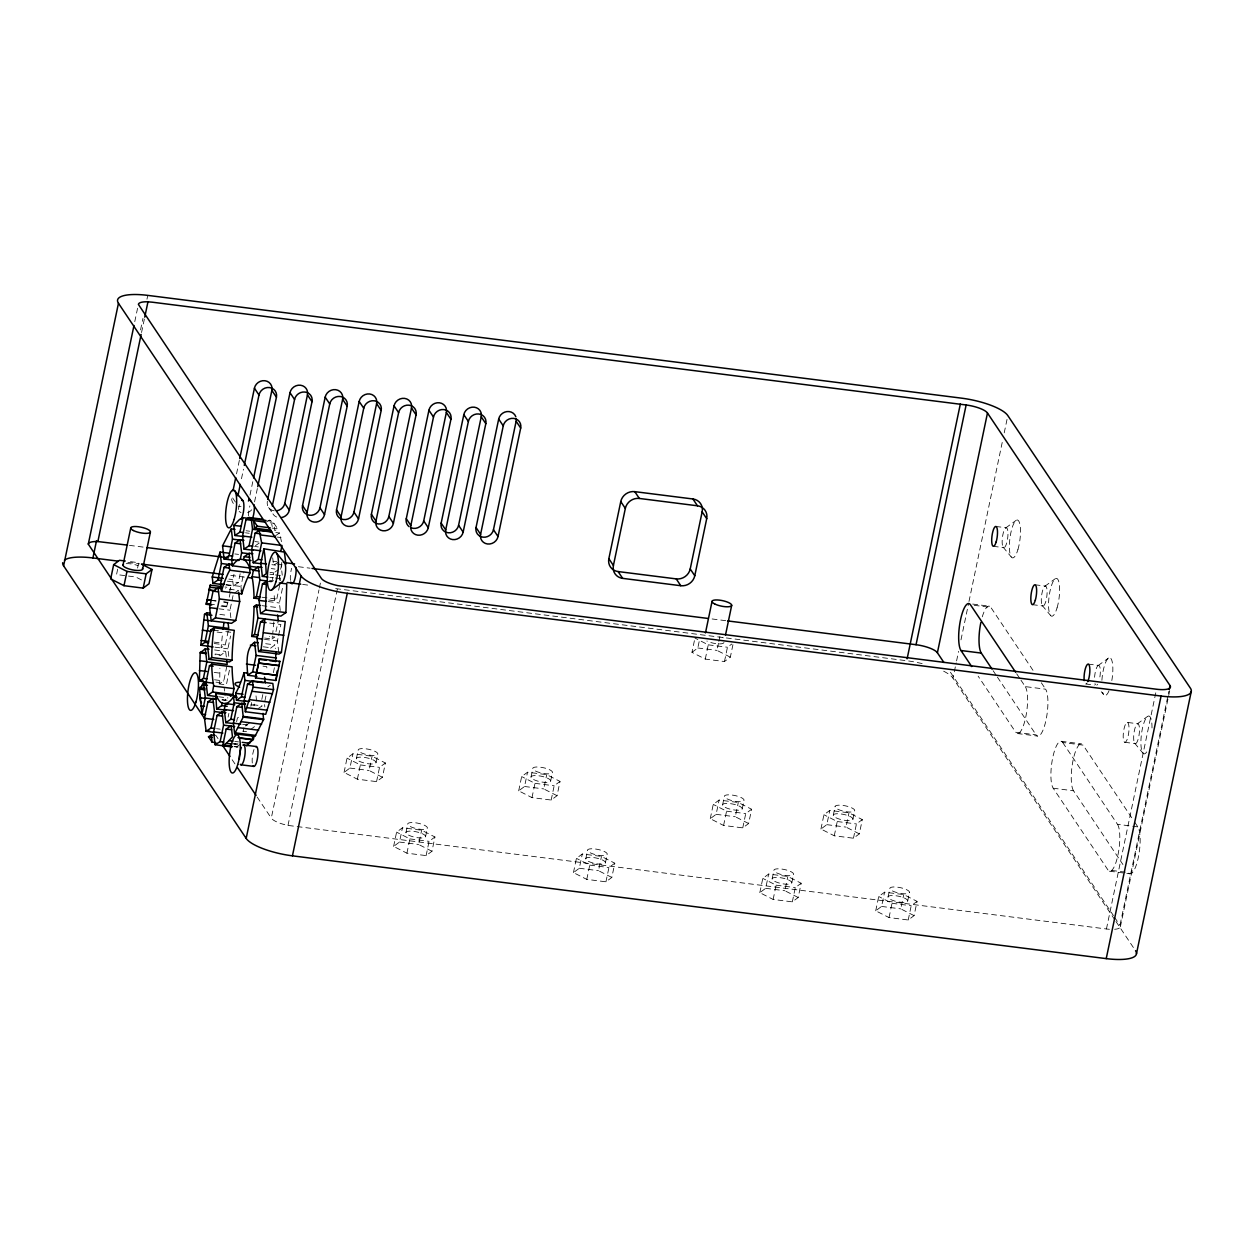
<?xml version="1.0" encoding="UTF-8"?>
<svg xmlns="http://www.w3.org/2000/svg" width="1254" height="1254" viewBox="0 0 1254 1254"><rect width="100%" height="100%" fill="white"/><g stroke="black" fill="none" stroke-linecap="round" stroke-linejoin="round"><path stroke-width="0.75" stroke-dasharray="5 3.75" d="M226.817 666.297L223.761 680.938L219.701 683.681L219.905 668.21M217.067 632.079L222.616 632.768L221.112 647.754L225.297 644.917L228.73 628.442M264.625 638.051L272.024 638.991L272.4 636.06M270.613 648.208L274.908 644.869L275.347 648.616M221.017 606.168L226.566 606.858L227.382 602.328L223.682 601.873M134.774 321.651L137.579 308.233M140.558 329.88L142.956 318.375M146.969 299.204L147.768 295.38M141.545 332.514L144.351 319.08M117.657 569.206L116.544 574.551L135.714 576.981L142.376 580.367M137.579 568.062L138.708 562.701L127.187 561.259M236.536 473.824L239.718 458.603M241.489 478.73L243.48 469.215M250.001 495.048L252.775 481.724M226.566 606.858L228.902 598.989M229.278 597.155L230.422 591.669M226.316 656.971L225.657 651.359L220.532 655.45L214.983 654.745M230.861 617.705L229.968 610.212L233.04 595.556M254.562 501.866L257.352 488.543M225.939 585.007L233.338 585.947L238.323 582.577L240.235 573.423M228.777 656.297L227.899 648.82L230.579 635.997M241.364 590.164L240.925 586.464L243.981 571.824M229.419 670.185L226.363 684.841L218.964 683.9M228.118 717.1L228.886 713.401M236.63 721.661L237.398 717.993L239.89 716.316M243.151 731.395L243.919 727.728M250.863 706.268L251.631 702.553M281.915 562.215L281.162 565.836L282.26 575.194M268.826 600.023L274.375 600.729L276.773 599.098L279.83 584.458M280.269 610.479L279.391 602.986L282.824 586.511M261.804 699.434L262.948 693.948M275.974 631.593L278.278 620.605M265.942 696.001L264.406 703.322L264.845 706.99M278.749 652.205L277.432 640.982L278.2 637.314M278.592 635.48L280.88 624.508L267.933 622.862M273.388 672.63L274.532 667.144M1109.414 929.277A18.23 5.11 11.8 0 1 1106.436 928.979L287.997 825.414A18.23 5.11 11.8 0 1 271.287 818.141L318.971 589.913M319.362 588.001L320.569 582.232M287.997 825.414L337.671 587.593M344.051 772.433L347.029 758.153L352.891 753.795L372.077 756.225L385.401 762.996L382.423 777.276L376.561 781.618L357.374 779.204L344.051 772.433L349.913 768.075L352.891 753.795M356.402 758.576L358.189 750.017M357.374 779.204L360.353 764.924L347.029 758.153M382.423 777.276L369.099 770.489L372.077 756.225M376.043 762.573L377.83 754.015M376.561 781.618L379.539 767.354L385.401 762.996M393.615 846.403L396.593 832.139L402.456 827.781L421.642 830.211L434.95 836.982L431.972 851.262L426.109 855.604L406.923 853.19L393.615 846.403L399.477 842.061L402.456 827.781M405.951 832.562L407.738 824.003M406.923 853.19L409.901 838.91L396.593 832.139M431.972 851.262L418.648 844.475L421.642 830.211M425.592 836.559L427.379 828.001M426.109 855.604L429.087 841.34L434.95 836.982M518.686 790.835L521.664 776.571L527.526 772.213L546.713 774.643L560.021 781.414L557.042 795.694L551.18 800.036L531.994 797.622L518.686 790.835L524.548 786.493L527.526 772.213M531.022 776.994L532.809 768.436M531.994 797.622L534.988 783.342L521.664 776.571M557.042 795.694L543.734 788.907L546.713 774.643M550.663 780.991L552.45 772.433M551.18 800.036L554.158 785.772L560.021 781.414M573.454 872.612L576.432 858.347L582.295 853.99L601.481 856.419L614.805 863.191L611.811 877.455L605.948 881.813L586.778 879.383L573.454 872.612L579.317 868.254L582.295 853.99M585.79 858.771L587.577 850.196M586.778 879.383L589.756 865.119L576.432 858.347M611.811 877.455L598.503 870.684L601.481 856.419M605.431 862.768L607.218 854.209M605.948 881.813L608.927 867.549L614.805 863.191M732.932 644.681L730.33 657.174L724.467 661.532L705.281 659.102L691.957 652.331L694.575 639.838M691.957 652.331L697.82 647.973L699.309 640.841M705.281 659.102L708.259 644.838L694.935 638.051M730.33 657.174L717.006 650.403L718.495 643.255M718.871 641.484L719.984 636.123L723.323 637.816M724.467 661.532L727.445 647.252L731.834 643.992M710.266 818.674L713.244 804.41L719.106 800.052L738.292 802.482L751.616 809.253L748.622 823.533L742.76 827.875L723.574 825.461L710.266 818.674L716.128 814.332L719.106 800.052M722.602 804.833L724.389 796.274M723.574 825.461L726.568 811.181L713.244 804.41M748.622 823.533L735.314 816.746L738.292 802.482M742.243 808.83L744.03 800.271M742.76 827.875L745.738 813.611L751.616 809.253M759.814 892.66L762.793 878.396L768.655 874.038L787.841 876.468L801.165 883.239L798.187 897.503L792.324 901.861L773.138 899.447L759.814 892.66L765.677 888.318L768.655 874.038M772.166 878.819L773.953 870.26M773.138 899.447L776.116 885.167L762.793 878.396M798.187 897.503L784.863 890.732L787.841 876.468M791.807 882.816L793.594 874.257M792.324 901.861L795.302 887.597L801.165 883.239M820.947 829.019L823.925 814.755L829.803 810.397L848.974 812.827L862.297 819.599L859.319 833.863L853.457 838.221L834.271 835.791L820.947 829.019L826.809 824.662L829.803 810.397M833.299 815.178L835.086 806.604M834.271 835.791L837.249 821.527L823.925 814.755M859.319 833.863L845.995 827.091L848.974 812.827M852.939 819.175L854.726 810.617M853.457 838.221L856.435 823.956L862.297 819.599M875.715 910.796L878.709 896.516L884.572 892.174L903.742 894.588L917.066 901.375L914.088 915.639L908.225 919.997L889.039 917.567L875.715 910.796L881.578 906.438L884.572 892.174M888.067 896.939L889.854 888.381M889.039 917.567L892.017 903.303L878.709 896.516M914.088 915.639L900.764 908.868L903.742 894.588M1114.884 919.919L952.977 678.163L956.175 662.833M956.583 660.921L958.573 651.328M960.987 639.838L968.59 603.425M968.981 601.497L1002.62 440.515M1004.219 432.849L1007.025 419.432M907.708 900.952L909.495 892.378M908.225 919.997L911.203 905.717L917.066 901.375M1106.436 928.979L1156.125 691.158M1114.634 929.292A18.23 5.11 11.8 0 0 1119.963 925.342L1168.853 691.346M1120.386 926.769L1170.468 687.035M229.404 592.593L230.564 587.703L225.015 587.013M233.338 585.947L232.586 579.567L233.981 574.316M250.487 729.593L256.349 725.235M1005.692 527.95L1016.148 520.332M1044.833 586.276L1055.272 578.705M1137.206 723.919L1147.645 716.363M1098.065 665.592L1108.505 658.052M266.35 522.103L269.344 520.081L270.958 520.708L272.243 526.523M273.936 523.247L277.667 528.78L274.814 530.708L273.936 523.247L270.237 522.793M255.44 545.631L259.186 543.092M275.472 535.724L279.517 532.997L281.617 542.292M278.545 561.933L273.576 565.319L272.698 557.826M234.67 592.891L238.401 590.368L225.454 588.722M274.94 572.043L278.686 569.52M272.024 638.991L274.83 637.079L269.281 636.389M267.854 686.847L270.347 685.17M258.434 708.4L262.164 705.877L251.066 704.466M249.891 722.665L246.16 725.204L242.461 724.734M240.47 744.218L235.721 747.431L235.031 743.638M995.942 526.461L1006.398 527.777A10.032 2.649 -82.8 0 1 1006.633 543.248A10.032 2.649 -82.8 0 1 1002.15 542.104A10.032 2.649 -82.8 0 1 1006.398 527.777M993.262 546.305L1003.717 547.637M1035.083 584.787L1045.538 586.104A10.032 2.649 -82.8 0 1 1045.773 601.575A10.032 2.649 -82.8 0 1 1041.29 600.431A10.032 2.649 -82.8 0 1 1045.538 586.104M1032.403 604.647L1042.858 605.964M972.696 604.067L989.343 606.168M974.201 605.306L990.848 607.406L1033.813 671.548M267.917 520.755L271.616 521.225M272.118 528.075L277.667 528.78M275.817 532.527L279.517 532.997M246.082 530.755L249.781 531.226M245.502 532.809L249.201 533.279M277.369 537.088L281.068 537.558M254.875 541.556L258.575 542.026M254.625 546.446L258.324 546.916M234.859 553.939L238.558 554.409M272.996 561.243L276.695 561.714M1088.315 664.103L1098.77 665.435A10.032 2.649 -82.8 0 1 1099.586 678.571M129.444 545.365L144.978 547.324M277.056 564.018L282.871 564.739M298.421 566.714L310.067 568.187M712.115 618.959L725.705 620.683M271.914 564.661L275.614 565.131M271.287 568.579L274.987 569.05M270.002 572.42L273.701 572.89L272.463 579.63M269.908 574.222L273.607 574.693M275.457 574.928L282.855 575.852M269.751 577.31L273.45 577.765M275.3 578L280.849 578.705M127.877 562.372L139.523 563.83M230.814 575.367L244.405 577.091M269.657 580.273L273.544 580.759M302.669 584.442L308.5 585.179M335.696 588.612L906.72 660.733A39.485 11.082 11.8 0 1 923.477 663.946M1085.619 683.963L1094.35 685.076M269.124 581.213L272.823 581.684M266.397 581.292L271.946 581.997M228.886 579.097L232.586 579.567M227.225 581.166L238.323 582.577M708.259 644.838L727.445 647.252M226.128 584.599L240.925 586.464M1020.975 680.201L1025.27 686.612L1045.617 689.183A24.296 6.427 -82.8 0 1 1046.071 719.812A24.296 6.427 -82.8 0 1 1036.086 734.844L1015.74 732.273L978.151 676.157M697.82 647.973L717.006 650.403M261.976 597.233L276.773 599.098M268.293 601.591L279.391 602.986M261.929 605.635L276.726 607.5M212.584 600.462L216.284 600.932M210.703 600.384L216.252 601.074M223.651 602.014L227.35 602.484M210.719 604.209L214.418 604.679M221.817 605.619L227.366 606.309M1127.456 722.445A10.032 2.649 -82.8 0 1 1127.675 737.901A10.032 2.649 -82.8 0 1 1123.192 736.756A10.032 2.649 -82.8 0 1 1127.456 722.445L1137.911 723.762A10.032 2.649 -82.8 0 1 1138.146 739.233A10.032 2.649 -82.8 0 1 1133.663 738.073A10.032 2.649 -82.8 0 1 1137.911 723.762M218.886 608.801L229.968 610.212M219.795 614.397L227.193 615.338M1124.76 742.29L1135.231 743.622M214.7 630.229L218.4 630.699M225.798 631.64L231.347 632.329M1017.245 733.512L1037.591 736.082M264.484 639.336L277.432 640.982M1061.229 741.302L1081.575 743.873M1134.635 822.075L1137.848 826.888A24.296 6.427 -82.8 0 1 1138.303 857.517A24.296 6.427 -82.8 0 1 1128.318 872.549L1107.972 869.978L1053.203 788.217A24.296 6.427 -82.8 0 1 1052.749 757.588A24.296 6.427 -82.8 0 1 1062.734 742.54L1083.08 745.111L1133.553 820.477M265.66 643.71L274.908 644.869M263.293 646.798L270.692 647.722M214.105 642.111L221.503 643.051M214.199 643.521L225.297 644.917M214.951 647.174L227.899 648.82M214.559 649.948L225.657 651.359M215.124 654.024L220.673 654.729M263.011 666.172L266.71 666.642L267.149 670.373M214.183 672.41L219.732 673.116M214.512 679.778L223.761 680.938M215.986 682.145L219.685 682.599M1053.203 788.217L1073.549 790.788L1122.941 864.539M218.651 696.769L227.899 697.945M222.146 699.591L227.695 700.296M221.958 700.014L225.657 700.469L224.779 692.992M250.878 704.889L254.578 705.344L254.233 702.35M1062.734 742.54L1117.502 824.317L1137.848 826.888M242.649 724.326L248.198 725.016M242.821 731.16L246.521 731.631M216.55 728.715L220.249 729.185M234.827 741.412L238.526 741.882M233.072 743.277L238.621 743.983M233.699 744.28L237.398 744.751M534.988 783.342L554.158 785.772M837.249 821.527L856.435 823.956M234.467 746.475L238.166 746.945M233.902 746.647L237.586 747.118M360.353 764.924L379.539 767.354M726.568 811.181L745.738 813.611M524.548 786.493L543.734 788.907M826.809 824.662L845.995 827.091M349.913 768.075L369.099 770.489M716.128 814.332L735.314 816.746M1109.476 871.216L1129.823 873.787M409.901 838.91L429.087 841.34M776.116 885.167L795.302 887.597M589.756 865.119L608.927 867.549M892.017 903.303L911.203 905.717M399.477 842.061L418.648 844.475M765.677 888.318L784.863 890.732M579.317 868.254L598.503 870.684M881.578 906.438L900.764 908.868M1101.263 691.738L1103.583 694.512M1134.604 743.105L1142.707 752.855M1042.231 605.447L1050.335 615.197M1003.09 547.12L1011.194 556.917M1041.322 682.772L1045.617 689.183M1016.68 673.79L1019.91 678.602M993.121 670.718L996.35 675.53M997.416 677.129L1036.086 734.844M950.438 672.238L1113.442 915.608M1114.524 917.223L1119.963 925.342M1115.982 921.533L1135.544 950.736M268.638 507.525L273.2 514.344M235.423 502.102L231.771 496.647A9.107 8.402 -33.8 0 0 234.576 504.61M215.86 735.393L218.039 738.637M232.162 759.736L235.423 764.595M257.164 797.058L271.287 818.141M279.344 575.131L280.003 580.743M256.004 695.892L256.615 701.08M230.564 587.703L230.814 589.835M224.121 687.364L224.56 691.111M274.375 600.729L274.297 597.061A72.904 19.28 -82.8 0 0 274.015 592.296M943.666 671.203A39.485 11.082 11.8 0 1 952.977 678.163M274.281 510.801A9.107 8.402 -33.8 0 1 267.353 501.145M241.019 506.302A9.107 8.402 -33.8 0 1 238.699 506.318M723.95 642.487A10.032 2.806 11.8 0 1 717.507 643.819A10.032 2.806 11.8 0 1 706.895 641.029M246.756 724.028A10.032 2.806 11.8 0 1 245.47 725.941M126.184 563.673A10.032 2.806 11.8 0 1 138.097 565.648M248.543 515.849A10.032 2.649 -82.8 0 1 249.891 505.926M290.442 580.367A10.032 2.649 -82.8 0 1 291.649 568.281M280.3 580.759A10.032 2.649 -82.8 0 1 279.846 576.887M280.614 569.285A10.032 2.649 -82.8 0 1 281.884 565.005M252.289 763.028A10.032 2.649 -82.8 0 1 254.186 748.983M273.827 621.827A72.904 19.28 -82.8 0 1 272.761 633.145M1146.705 751.93A19.061 5.047 -82.8 0 1 1140.905 742.274A19.061 5.047 -82.8 0 1 1146.846 717.1A19.061 5.047 -82.8 0 1 1151.956 729.671M1101.905 680.279A19.045 5.047 -82.8 0 1 1109.868 657.739A19.045 5.047 -82.8 0 1 1111.405 682.709M1108.991 690.844A19.045 5.047 -82.8 0 1 1102.642 692.318M1087.093 682.975A10.032 2.649 -82.8 0 1 1086.34 683.806M1094.585 677.285A10.032 2.649 -82.8 0 1 1098.77 665.435M1097.563 684.292A10.032 2.649 -82.8 0 1 1096.811 685.123M1095.463 684.778A10.032 2.649 -82.8 0 1 1094.977 683.634M276.648 517.04A9.107 8.402 -33.8 0 1 271.742 510.221M251.709 509.798A9.107 8.402 -33.8 0 1 245.58 513.121M241.066 512.557A9.107 8.402 -33.8 0 1 239.138 511.428M238.401 509.485A10.032 2.649 -82.8 0 1 239.42 504.61M1117.502 824.317A24.296 6.427 -82.8 0 1 1117.957 854.946A24.296 6.427 -82.8 0 1 1107.972 869.978M1025.27 686.612A24.296 6.427 -82.8 0 1 1025.725 717.241A24.296 6.427 -82.8 0 1 1015.74 732.273M982.274 616.811A24.296 6.427 -82.8 0 1 990.848 607.406M1073.549 790.788A24.296 6.427 -82.8 0 1 1073.095 760.159A24.296 6.427 -82.8 0 1 1083.08 745.111M535.411 770.991A10.032 2.806 11.8 0 0 552.011 773.091A10.032 2.806 11.8 0 0 540.49 767.213A10.032 2.806 11.8 0 0 535.411 770.991M892.44 890.936A10.032 2.806 11.8 0 0 909.056 893.036A10.032 2.806 11.8 0 0 897.519 887.174A10.032 2.806 11.8 0 0 892.44 890.936M590.179 852.767A10.032 2.806 11.8 0 0 606.779 854.867A10.032 2.806 11.8 0 0 595.258 848.989A10.032 2.806 11.8 0 0 590.179 852.767M837.672 809.175A10.032 2.806 11.8 0 0 854.287 811.26A10.032 2.806 11.8 0 0 842.751 805.397A10.032 2.806 11.8 0 0 837.672 809.175M533.608 779.549A10.032 2.806 11.8 0 0 550.224 781.65A10.032 2.806 11.8 0 0 538.687 775.787A10.032 2.806 11.8 0 0 533.608 779.549M890.654 899.51A10.032 2.806 11.8 0 0 907.269 901.595A10.032 2.806 11.8 0 0 895.732 895.732A10.032 2.806 11.8 0 0 890.654 899.51M588.392 861.326A10.032 2.806 11.8 0 0 604.992 863.426A10.032 2.806 11.8 0 0 593.471 857.548A10.032 2.806 11.8 0 0 588.392 861.326M835.885 817.733A10.032 2.806 11.8 0 0 852.501 819.834A10.032 2.806 11.8 0 0 840.964 813.956A10.032 2.806 11.8 0 0 835.885 817.733M360.776 752.572A10.032 2.806 11.8 0 0 377.391 754.673A10.032 2.806 11.8 0 0 365.854 748.81A10.032 2.806 11.8 0 0 360.776 752.572M358.989 761.131A10.032 2.806 11.8 0 0 375.604 763.231A10.032 2.806 11.8 0 0 364.068 757.369A10.032 2.806 11.8 0 0 358.989 761.131M410.324 826.558A10.032 2.806 11.8 0 0 426.94 828.659A10.032 2.806 11.8 0 0 415.403 822.781A10.032 2.806 11.8 0 0 410.324 826.558M408.538 835.117A10.032 2.806 11.8 0 0 425.153 837.217A10.032 2.806 11.8 0 0 413.616 831.355A10.032 2.806 11.8 0 0 408.538 835.117M776.539 872.815A10.032 2.806 11.8 0 0 793.155 874.916A10.032 2.806 11.8 0 0 781.618 869.038A10.032 2.806 11.8 0 0 776.539 872.815M774.753 881.374A10.032 2.806 11.8 0 0 791.368 883.474A10.032 2.806 11.8 0 0 779.831 877.612A10.032 2.806 11.8 0 0 774.753 881.374M726.991 798.829A10.032 2.806 11.8 0 0 743.591 800.93A10.032 2.806 11.8 0 0 732.07 795.052A10.032 2.806 11.8 0 0 726.991 798.829M725.204 807.388A10.032 2.806 11.8 0 0 741.804 809.488A10.032 2.806 11.8 0 0 730.283 803.626A10.032 2.806 11.8 0 0 725.204 807.388M1057.075 607.814A19.076 5.047 -82.8 0 0 1056.636 578.392A19.076 5.047 -82.8 0 0 1048.548 605.635A19.076 5.047 -82.8 0 0 1057.075 607.814M1017.934 549.518A19.123 5.063 -82.8 0 0 1017.511 520.018A19.123 5.063 -82.8 0 0 1009.392 547.34A19.123 5.063 -82.8 0 0 1017.934 549.518"/><path stroke-width="1.5" d="M206.753 682.051L199.355 681.11L200.185 652.879L205.311 648.788L209.01 649.258M209.089 659.353L211.738 657.551L211.769 654.51A72.904 19.28 -82.8 0 1 213.384 632.173L213.948 627.768L234.294 630.339L233.714 634.743A72.904 19.28 -82.8 0 0 232.115 657.065L232.084 660.121L229.435 661.924L209.089 659.353L207.553 646.249L211.001 629.774L213.948 627.768M260.08 605.4L256.38 604.93L254.045 606.513L254.029 608.253A72.904 19.28 -82.8 0 1 252.43 630.574L251.678 636.421L257.227 637.126M260.581 613.535L265.582 610.024L266.397 581.292L262.478 583.941L259.045 600.415L260.581 613.535L280.927 616.09L285.928 612.595L286.743 583.862L279.344 582.938M213.102 646.939L200.765 645.183L204.512 614.35L206.847 612.767L210.547 613.237M258.637 651.516L261.051 649.87L264.892 618.99L260.534 621.937L257.086 638.411L258.637 651.516L278.968 654.086L281.398 652.441L285.238 621.545L257.932 618.034L256.38 604.93M223.071 629.351L223.98 622.501M218.055 587.797L213.07 591.167L209.637 607.641L211.174 620.746L215.406 617.877L219.372 598.942L218.055 587.797L221.754 588.251M203.634 619.931L231.52 623.316L235.752 620.448L239.702 601.512L238.621 592.217M258.261 642.769L254.562 642.299C244.891 648.694 247.132 665.137 247.681 675.263L256.929 676.423M211.769 604.992L206.22 604.287L207.035 599.757L210.735 600.227M255.518 677.912L259.531 658.758L279.877 661.328L277.087 675.31L275.864 680.467L255.518 677.912L259.531 658.758M1135.544 950.736A39.485 11.082 11.8 0 1 1106.232 958.62L292.433 855.839A39.485 11.082 11.8 0 1 246.176 838.409L63.609 565.836L118.456 303.264A39.485 11.082 11.8 0 1 147.768 295.38L961.567 398.161A39.485 11.082 11.8 0 1 1007.824 415.591L1190.391 688.164A39.485 11.082 11.8 0 1 1161.079 696.048L347.28 593.267A39.485 11.082 11.8 0 1 301.023 575.837L118.456 303.264M204.998 719.169L88.297 544.126L133.974 325.491M64.424 560.146A39.485 11.082 11.8 0 1 92.921 557.952L96.511 540.693M88.297 544.126A18.23 5.11 11.8 0 1 97.875 541.556L141.138 334.426M144.743 317.168L147.956 301.822L152.33 302.198L966.129 404.979A18.23 5.11 11.8 0 1 987.478 413.021L1170.045 685.593L1169.245 689.434M125.275 561.008L119.522 560.287L113.659 564.629L110.681 578.909L123.989 585.681L143.175 588.11L149.038 583.753L152.016 569.488L142.031 564.394M123.017 565.052L130.761 527.95M123.989 585.681L126.967 571.416L113.659 564.629M142.658 569.065L150.417 531.962M143.175 588.11L146.154 573.83L152.016 569.488M221.315 586.543L210.217 585.132L209.026 590.164L214.575 590.869M206.22 604.287L210.217 585.132M232.962 490.941L235.736 477.617M239.718 458.603L254.421 388.191A9.107 8.402 -33.8 0 1 264.923 380.73A9.107 8.402 -33.8 0 1 271.867 390.402L276.429 397.22L257.744 486.646M200.765 645.183L204.951 642.346L208.383 625.871L206.847 612.767M220.061 552.073L212.239 576.997L212.992 583.376L217.977 580.006L221.409 563.516L220.061 552.073L229.31 553.233M237.915 495.847L240.298 484.436M244.279 465.406L258.982 395.01A9.107 8.402 -33.8 0 1 269.5 387.549A9.107 8.402 -33.8 0 1 276.429 397.22M249.53 568.156L250.079 572.78L248.464 575.868A72.904 19.28 -82.8 0 0 242.32 592.06L241.787 593.879L221.441 591.308L220.579 583.894L224.027 567.419L228.996 564.049L232.695 564.519M199.355 681.11L203.414 678.367L206.847 661.893L205.311 648.788M231.285 528.89L222.554 545.819L224.058 559.018L229.043 555.647L232.492 539.157L231.285 528.89L234.984 529.36M216.801 696.534L207.553 695.374L206.017 682.27L209.465 665.78L211.754 664.228L232.1 666.799L232.194 670.827A72.904 19.28 -82.8 0 0 234.028 688.258L232.883 694.575L230.391 696.252M250.878 568.125L232.398 565.789L231.661 559.535L235.094 543.06L240.078 539.69L243.778 540.16M205.625 714.592L201.925 714.122L205.311 697.898L203.775 684.794L207.474 685.264M242.978 517.651L239.467 519.548L233.777 525.363L234.968 535.489L239.953 532.119L242.978 517.651L250.361 518.592M253.574 477.931L271.867 390.402M213.541 732.242L206.142 731.301L204.48 718.276L207.929 701.801L212.898 698.431L216.597 698.901M253.339 550.287L244.091 549.111L242.555 536.007L246.003 519.532L248.997 517.51L261.945 519.14M207.553 695.374L212.537 692.004L213.682 685.687A72.904 19.28 -82.8 0 1 211.848 668.257L211.754 664.228M232.398 565.789L232.523 565.585A72.904 19.28 -82.8 0 1 239.091 559.488L240.282 559.221L241.614 552.795L240.078 539.69M236.316 697.02L236.003 696.001L215.657 693.431L216.676 708.996L225.924 710.172M252.9 553.782L249.201 553.312L244.232 556.682L243.621 559.582L245.047 560.428A72.904 19.28 -82.8 0 1 249.828 568.297L250.142 569.316L255.691 570.021M206.142 731.301L211.001 728.01L214.45 711.535L212.898 698.431M244.091 549.111L249.076 545.741L252.524 529.266L251.27 518.654L248.997 517.51M223.823 742.102L220.124 741.647L215.108 744.735L213.603 731.913L217.052 715.423L222.036 712.053L225.736 712.523M260.628 563.673L253.23 562.748L251.693 549.628L255.126 533.154L259.17 530.426L272.118 532.057M216.676 708.996L221.66 705.626L222.177 703.165L220.751 702.334A72.904 19.28 -82.8 0 1 215.97 694.45L215.657 693.431M250.142 569.316L249.201 553.312M267.745 499.249L290.003 392.69A9.107 8.402 -33.8 0 1 300.521 385.229A9.107 8.402 -33.8 0 1 307.449 394.9L312.011 401.703L289.345 510.159A9.107 8.402 -33.8 0 1 281.162 517.62M233.213 723.558L225.814 722.633L224.278 709.529L225.516 703.541L226.708 703.259A72.904 19.28 -82.8 0 0 233.275 697.161L237.225 697.24M259.578 598.848L254.029 598.158L253.951 594.506A72.904 19.28 -82.8 0 0 252.117 577.059L253.355 570.319L258.34 566.949L262.039 567.404M220.124 741.647L223.573 725.157L222.036 712.053M253.23 562.748L258.214 559.378L261.647 542.888L259.17 530.426M272.306 506.052L294.565 399.509A9.107 8.402 -33.8 0 1 305.083 392.047A9.107 8.402 -33.8 0 1 312.011 401.703M222.804 745.252L226.175 729.06L231.159 725.69L232.476 736.913L226.3 743.34L222.804 745.252L232.053 746.412M267.901 577.075L262.352 576.37L260.816 563.265L263.842 548.782L284.329 552.089A115.399 30.535 -82.8 0 1 285.802 564.394M225.814 722.633L230.799 719.263L234.232 702.773L233.526 696.769M254.029 598.158L256.427 596.528L259.876 580.053L258.34 566.949M263.042 713.354L263.559 719.655L254.985 736.349L234.655 733.778L233.401 723.15L236.849 706.676L241.818 703.306L245.518 703.776M243.997 672.693L243.825 673.257A72.904 19.28 -82.8 0 1 237.68 689.449L235.658 693.321L236.473 700.234L241.458 696.863L244.906 680.389L243.997 672.693L247.696 673.147M251.678 636.421L254.484 634.508L257.932 618.034M276.601 510.801A9.107 8.402 -33.8 0 0 284.783 503.356L307.449 394.9M244.06 700.767L247.508 684.276L252.493 680.906L272.839 683.477L273.56 689.653L265.707 714.31L245.361 711.739L244.06 700.767L249.609 701.456M234.655 733.778L243.229 717.084L241.818 703.306M247.681 675.263L252.665 671.893L256.114 655.419L254.562 642.299M280.849 550.961L281.993 545.459L261.647 542.888M254.107 735.941L253.371 739.515L247.493 743.857M302.527 505.581L325.178 397.142A9.107 8.402 -33.8 0 1 335.696 389.68A9.107 8.402 -33.8 0 1 342.624 399.336L347.186 406.155L324.52 514.61A9.107 8.402 -33.8 0 1 314.017 522.072A9.107 8.402 -33.8 0 1 307.089 512.4L302.527 505.581A9.107 8.402 -33.8 0 0 309.456 515.253A9.107 8.402 -33.8 0 0 319.958 507.792L342.624 399.336M275.692 661.642L275.786 652.362M307.089 512.4L329.739 403.945A9.107 8.402 -33.8 0 1 340.257 396.483A9.107 8.402 -33.8 0 1 347.186 406.155M277.15 671.031L275.864 680.467M246.176 838.409L301.023 575.837M336.527 509.876L359.177 401.437A9.107 8.402 -33.8 0 1 369.679 393.975A9.107 8.402 -33.8 0 1 376.608 403.631L381.185 410.45L358.519 518.905A9.107 8.402 -33.8 0 1 348.016 526.366A9.107 8.402 -33.8 0 1 341.088 516.695L336.527 509.876A9.107 8.402 -33.8 0 0 343.455 519.548A9.107 8.402 -33.8 0 0 353.957 512.087L376.608 403.631M341.088 516.695L363.738 408.24A9.107 8.402 -33.8 0 1 374.241 400.778A9.107 8.402 -33.8 0 1 381.185 410.45M292.433 855.839L347.28 593.267M371.403 514.281L394.054 405.841A9.107 8.402 -33.8 0 1 404.556 398.38A9.107 8.402 -33.8 0 1 411.484 408.036L416.062 414.855L393.395 523.31A9.107 8.402 -33.8 0 1 382.893 530.771A9.107 8.402 -33.8 0 1 375.965 521.1L371.403 514.281A9.107 8.402 -33.8 0 0 378.332 523.953A9.107 8.402 -33.8 0 0 388.834 516.491L411.484 408.036M375.965 521.1L398.615 412.644A9.107 8.402 -33.8 0 1 409.117 405.183A9.107 8.402 -33.8 0 1 416.062 414.855M406.28 518.686L428.931 410.246A9.107 8.402 -33.8 0 1 439.433 402.785A9.107 8.402 -33.8 0 1 446.361 412.441L450.938 419.259L428.272 527.715A9.107 8.402 -33.8 0 1 417.77 535.176A9.107 8.402 -33.8 0 1 410.842 525.504L406.28 518.686A9.107 8.402 -33.8 0 0 409.086 526.664M410.842 525.504L433.492 417.049A9.107 8.402 -33.8 0 1 444.01 409.588A9.107 8.402 -33.8 0 1 450.938 419.259M428.272 527.715L423.711 520.896L446.361 412.441M441.157 523.09L463.808 414.651A9.107 8.402 -33.8 0 1 474.31 407.189A9.107 8.402 -33.8 0 1 481.238 416.845L485.815 423.664L463.149 532.119A9.107 8.402 -33.8 0 1 452.647 539.581A9.107 8.402 -33.8 0 1 445.719 529.909L441.157 523.09A9.107 8.402 -33.8 0 0 448.086 532.762A9.107 8.402 -33.8 0 0 458.588 525.301L481.238 416.845M445.719 529.909L468.369 421.454A9.107 8.402 -33.8 0 1 478.887 413.992A9.107 8.402 -33.8 0 1 485.815 423.664M516.287 418.993A9.107 8.402 -33.8 0 1 516.131 421.25L520.692 428.069L498.026 536.524A9.107 8.402 -33.8 0 1 487.524 543.985A9.107 8.402 -33.8 0 1 480.596 534.314L476.034 527.511L498.684 419.055A9.107 8.402 -33.8 0 1 515.849 416.83M480.596 534.314L503.246 425.858A9.107 8.402 -33.8 0 1 513.764 418.397A9.107 8.402 -33.8 0 1 520.692 428.069M476.034 527.511A9.107 8.402 -33.8 0 0 482.962 537.167A9.107 8.402 -33.8 0 0 493.465 529.705L516.131 421.25M608.848 558.673L620.761 501.584A12.148 11.208 -33.8 0 1 634.775 491.646L692.913 498.982A12.148 11.208 -33.8 0 1 702.146 511.867L706.707 518.686L694.779 575.758A12.148 11.208 -33.8 0 1 680.781 585.712L622.642 578.36A12.148 11.208 -33.8 0 1 613.41 565.491L608.848 558.673A12.148 11.208 -33.8 0 0 618.081 571.558L622.642 578.36M613.41 565.491L625.338 508.403A12.148 11.208 -33.8 0 1 639.336 498.449L697.475 505.801A12.148 11.208 -33.8 0 1 706.707 518.686M618.081 571.558L676.219 578.893A12.148 11.208 -33.8 0 0 690.217 568.955L702.146 511.867M705.469 632.909L712.053 601.371M725.502 635.057L731.693 605.384M907.112 658.82L960.36 403.913M943.917 662.504L937.396 652.77A18.23 5.11 11.8 0 0 916.047 644.713L966.129 404.979M937.396 652.77L987.478 413.021M1106.232 958.62L1161.079 696.048M1136.453 953.855L1191.3 691.283M245.361 711.739L253.214 687.082L252.493 680.906M221.441 591.308L221.974 589.49A72.904 19.28 -82.8 0 1 228.118 573.297L229.733 570.209L228.996 564.049M246.646 745.911L252.822 739.484L252.383 735.737M271.679 589.913L282.134 582.264M257.321 526.21L253.59 520.676L254.468 528.138L257.321 526.21L270.268 527.84M262.352 576.37L266.209 573.752A115.399 30.535 -82.8 0 0 263.983 549.518L263.842 548.782M201.925 714.122L199.511 687.678L203.775 684.794M279.062 661.877L279.877 661.328M215.813 742.619L212.114 742.149L208.509 736.788L211.268 734.922L214.967 735.377M97.875 541.556L127.5 545.114M251.27 518.654L266.067 520.52M246.003 519.532L264.688 522.087M233.777 525.363L241.176 526.288M254.468 528.138L271.115 530.238M252.524 529.266L271.021 531.602M255.126 533.154L260.675 533.859M239.953 532.119L243.652 532.574M260.722 534.988L275.519 536.853M242.555 536.007L251.803 537.182M234.968 535.489L244.216 536.649M232.492 539.157L243.589 540.568M235.094 543.06L240.643 543.766M249.076 545.741L252.775 546.211M222.554 545.819L231.802 546.979M251.693 549.628L260.942 550.804M241.614 552.795L249.013 553.719M244.232 556.682L249.781 557.387M229.043 555.647L232.742 556.102M258.214 559.378L261.914 559.833M294.565 563.892L284.109 562.56A10.032 2.649 -82.8 0 1 285.348 573.156A10.032 2.649 -82.8 0 1 281.413 582.42M240.282 559.221L251.019 560.522M146.922 547.575L228.494 557.873M312.011 568.423L708.228 618.473M727.649 620.918L916.047 644.713M1015.615 672.191L970.502 604.836A24.296 6.427 -82.8 0 0 960.517 619.884A24.296 6.427 -82.8 0 0 960.972 650.512L981.302 653.083L992.055 669.103M231.661 559.535L239.059 560.475M260.816 563.265L266.365 563.971M224.058 559.018L233.307 560.177M250.753 566.416L258.152 567.357M221.409 563.516L232.507 564.927M253.355 570.319L258.904 571.009M224.027 567.419L229.576 568.125M229.733 570.209L250.079 572.78M252.023 576.668L259.421 577.608M92.921 557.952L118.158 561.134M141.467 564.081L223.04 574.379M248.292 577.577L252.179 578.063M287.135 582.483L300.741 584.192M259.876 580.053L267.274 580.978M212.239 576.997L223.337 578.407M262.478 583.941L266.177 584.411M217.977 580.006L221.676 580.461M126.967 571.416L146.154 573.83M220.579 583.894L224.278 584.364M212.992 583.376L222.24 584.536M210.468 587.264L221.566 588.675M209.057 590.023L214.606 590.712M256.427 596.528L260.127 596.998M213.07 591.167L218.619 591.857M259.045 600.415L266.444 601.356M219.372 598.942L239.702 601.512M207.004 599.914L210.703 600.384M254.045 606.513L257.744 606.983M265.582 610.024L285.928 612.595M207.02 603.754L210.719 604.209M209.637 607.641L217.036 608.582M204.512 614.35L211.91 615.291M260.534 621.937L266.083 622.627M215.406 617.877L235.752 620.448M263.497 632.706L283.843 635.276M208.383 625.871L228.73 628.442L228.071 622.83M254.484 634.508L258.183 634.979M211.001 629.774L214.7 630.229M202.27 630.198L211.518 631.373M257.086 638.411L262.635 639.117M250.345 645.167L255.894 645.857M201.157 640.481L208.556 641.421M204.951 642.346L208.65 642.816M261.051 649.87L281.398 652.441M256.114 655.419L276.444 657.989M258.716 659.306L266.114 660.247M269.814 660.701L275.363 661.407M200.326 652.158L205.875 652.864M200.185 652.879L205.734 653.585M258.763 662.99L279.109 665.56M258.732 663.147L279.078 665.717M211.738 657.551L232.084 660.121M246.364 664.071L255.612 665.247M199.715 660.733L207.114 661.657M206.847 661.893L227.193 664.463L226.755 660.717M209.465 665.78L213.164 666.25M252.665 671.893L256.365 672.363M256.741 672.74L277.087 675.31L256.709 672.881M199.386 670.545L206.785 671.47M244.906 680.389L263.403 682.725M203.414 678.367L207.114 678.837M247.508 684.276L253.057 684.982M199.339 680.029L203.038 680.499M253.214 687.082L273.56 689.653M206.017 682.27L213.415 683.195M213.776 686.079L234.122 688.65M252.101 691.299L272.479 693.728M199.511 687.678L205.06 688.383M235.658 693.321L243.057 694.261M199.558 689.136L205.107 689.841M212.537 692.004L232.883 694.575M241.458 696.863L245.157 697.334M249.593 699.669L269.939 702.24M236.473 700.234L245.721 701.409M205.311 697.898L214.559 699.074M200.029 697.773L205.578 698.478M234.232 702.773L245.329 704.184M225.516 703.541L234.764 704.701M222.177 703.165L227.726 703.87M207.929 701.801L213.478 702.506M246.913 707.648L267.259 710.219M236.849 706.676L242.398 707.381M221.66 705.626L227.209 706.331M200.781 705.877L204.48 706.347M224.278 709.529L233.526 710.689M214.45 711.535L225.548 712.93M243.37 716.41L263.701 718.981M243.229 717.084L263.559 719.655M217.052 715.423L222.601 716.128M230.799 719.263L234.498 719.718M241.238 721.693L261.584 724.263M204.48 718.276L213.729 719.451M233.401 723.15L240.799 724.091M223.573 725.157L234.67 726.568M238.291 727.649L258.637 730.22M226.175 729.06L231.724 729.75M211.001 728.01L214.7 728.48M235.297 732.838L255.644 735.408M205.938 730.69L209.637 731.16M213.603 731.913L222.851 733.073M238.025 737.618L252.822 739.484M239.686 738.136L252.634 739.766M208.509 736.788L212.208 737.258M229.278 740.706L232.978 741.177M242.226 742.352L249.624 743.277M243.621 744.939L256.412 746.553M226.3 743.34L231.849 744.045M223.369 745.08L230.767 746.02M215.108 744.735L232.021 746.961M240.925 764.783L253.716 766.398M234.859 490.972L242.962 500.722M276.632 553.249L284.721 563.077M960.972 650.512L971.709 666.548M692.913 498.982L697.475 505.801M690.217 568.955L694.779 575.758M634.775 491.646L639.336 498.449M676.219 578.893L680.781 585.712M620.761 501.584L625.338 508.403M498.684 419.055L503.246 425.858M463.808 414.651L468.369 421.454M428.931 410.246L433.492 417.049M493.465 529.705L498.026 536.524M394.054 405.841L398.615 412.644M458.588 525.301L463.149 532.119M359.177 401.437L363.738 408.24M325.178 397.142L329.739 403.945M388.834 516.491L393.395 523.31M290.003 392.69L294.565 399.509M353.957 512.087L358.519 518.905M254.421 388.191L258.982 395.01M319.958 507.792L324.52 514.61M284.783 503.356L289.345 510.159M251.035 501.584L249.201 498.857A9.107 8.402 -33.8 0 1 248.449 501.036M222.381 745.127L229.999 756.491M237.602 767.84L256.067 795.428M277.604 614.993L278.278 620.605M264.563 677.176L265.252 682.96M241.364 590.164L241.787 593.879M211.268 734.922L212.114 742.149M63.609 565.836A39.485 11.082 11.8 0 1 62.7 562.717M1170.045 685.593A18.23 5.11 11.8 0 1 1156.517 689.23L338.078 585.681A18.23 5.11 11.8 0 1 321.369 578.407L138.395 304.393A18.23 5.11 11.8 0 1 147.956 301.822M423.711 520.896A9.107 8.402 -33.8 0 1 411.014 527.777M239.655 687.129A10.032 2.806 11.8 0 1 240.36 682.301M142.423 568.266A10.032 2.806 11.8 0 1 132.438 569.849A10.032 2.806 11.8 0 1 123.456 564.41M254.233 504.923A10.032 2.649 -82.8 0 1 252.336 518.952M296.007 567.263A10.032 2.649 -82.8 0 1 294.455 580.398A10.032 2.649 -82.8 0 1 290.771 582.091M201.957 685.311A10.032 2.649 -82.8 0 1 205.295 684.543M201.486 702.726A10.032 2.649 -82.8 0 1 199.997 694.732M255.691 746.71A10.032 2.649 -82.8 0 1 257.65 757.15A10.032 2.649 -82.8 0 1 253.089 765.896M242.9 745.095A10.032 2.649 -82.8 0 1 244.859 755.519A10.032 2.649 -82.8 0 1 240.313 764.282M239.357 759.25A10.032 2.649 -82.8 0 1 241.395 747.368M1084.193 680.593A10.032 2.649 -82.8 0 1 1086.089 666.548A10.032 2.649 -82.8 0 1 1089.742 667.489A10.032 2.649 -82.8 0 1 1087.845 681.533M241.63 500.377A10.032 2.649 -82.8 0 1 243.903 506.961A10.032 2.649 -82.8 0 1 241.129 519.078M981.302 653.083A24.296 6.427 -82.8 0 1 980.863 622.454M714.639 603.926A10.032 2.806 11.8 0 0 731.254 606.027A10.032 2.806 11.8 0 0 719.718 600.164A10.032 2.806 11.8 0 0 714.639 603.926M133.363 530.52A10.032 2.806 11.8 0 0 149.978 532.605A10.032 2.806 11.8 0 0 138.442 526.743A10.032 2.806 11.8 0 0 133.363 530.52M275.88 581.84A19.155 5.063 -82.8 0 0 275.441 552.277A19.155 5.063 -82.8 0 0 267.306 579.63A19.155 5.063 -82.8 0 0 275.88 581.84M195.922 702.036A18.967 5.016 -82.8 0 0 195.499 672.771A18.967 5.016 -82.8 0 0 187.442 699.857A18.967 5.016 -82.8 0 0 195.922 702.036M237.727 764.532A19.218 5.079 -82.8 0 0 237.288 734.86A19.218 5.079 -82.8 0 0 229.137 762.322A19.218 5.079 -82.8 0 0 237.727 764.532M1035.302 600.243A10.032 2.649 -82.8 0 0 1035.083 584.787A10.032 2.649 -82.8 0 0 1030.819 599.098A10.032 2.649 -82.8 0 0 1035.302 600.243M996.162 541.916A10.032 2.649 -82.8 0 0 995.942 526.461A10.032 2.649 -82.8 0 0 991.695 540.772A10.032 2.649 -82.8 0 0 996.162 541.916M234.106 519.438A19.076 5.047 -82.8 0 0 233.667 490.016A19.076 5.047 -82.8 0 0 225.579 517.244A19.076 5.047 -82.8 0 0 234.106 519.438"/></g></svg>
